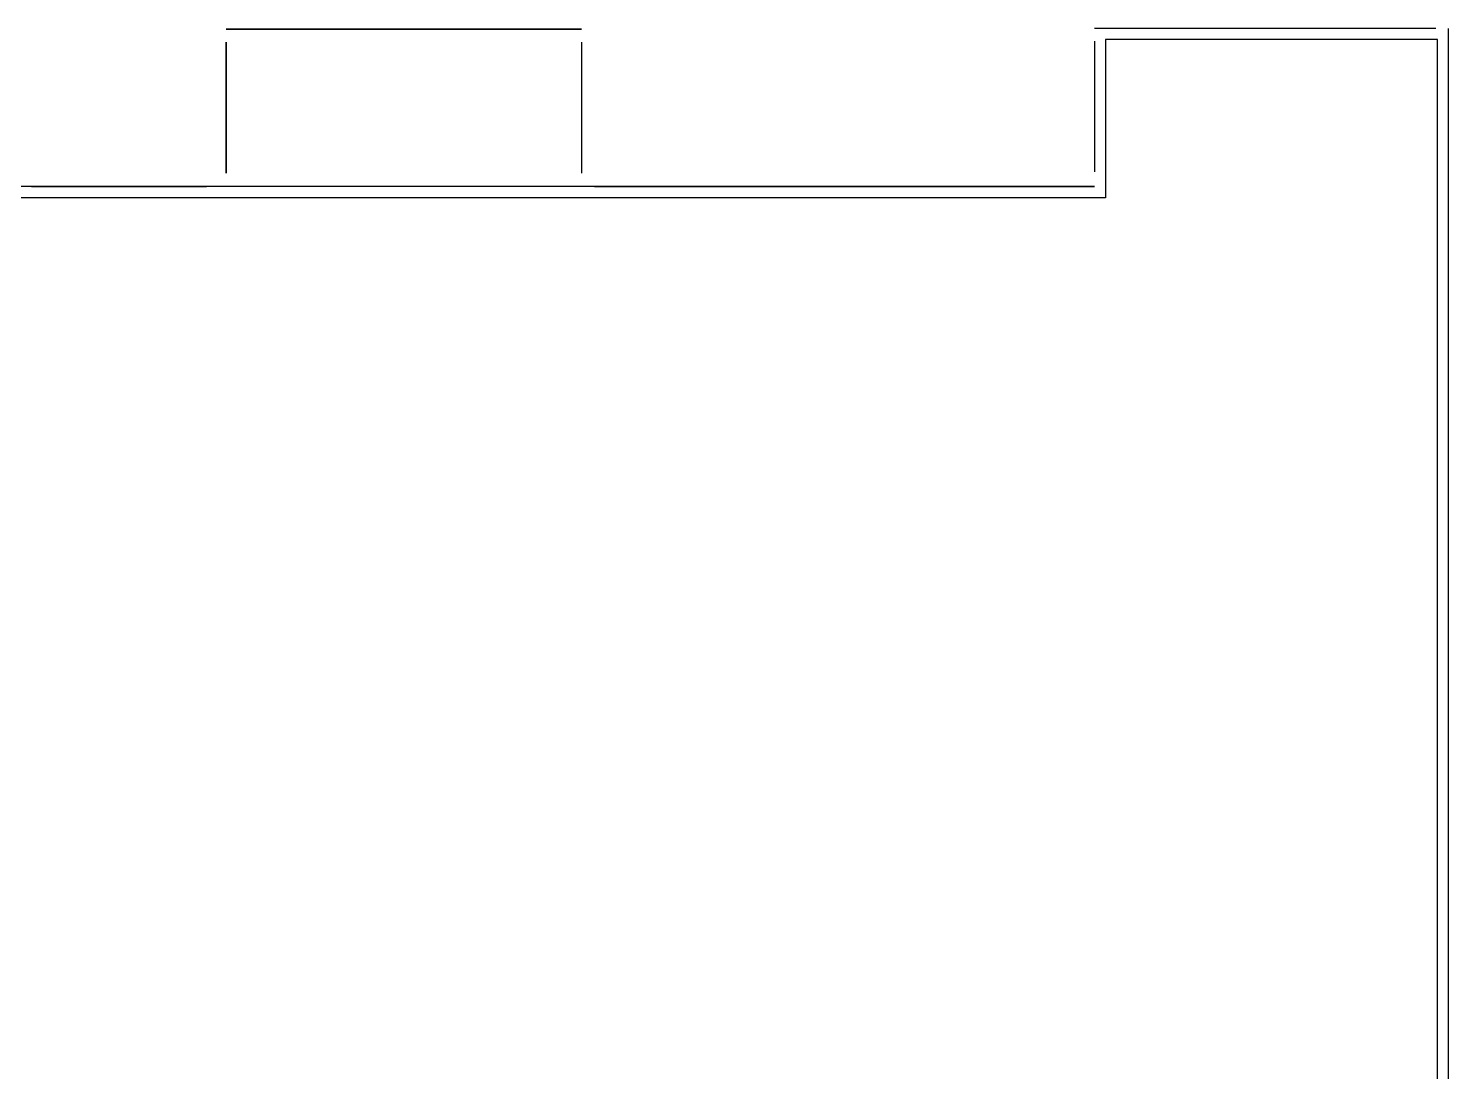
# Model space of a CAD drawing. Header units: millimetres. Extents: x 209 to 37396, y 105 to 19896.
# Drawn here: x 23935 to 37396, y 10009 to 19896 of the extents above; entities that cross this region are included whole.
import ezdxf

# ---------------------------------------------------------------- set-up
doc = ezdxf.new("R2010")
doc.units = ezdxf.units.MM
for name, color, linetype in [('ALFEIZAR (NO PASANTE)', 7, 'Continuous'), ('ALFEIZAR (PASANTE)', 7, 'Continuous'), ('DINTEL (NO PASANTE)', 7, 'Continuous'), ('DINTEL (PASANTE)', 7, 'Continuous'), ('DURMIENTE (NO PASANTE)', 7, 'Continuous'), ('INPUT ARISTAS SUP. FORJADOS', 7, 'Continuous'), ('LÍNEA COTA DE NIVEL (NO PASANTE)', 7, 'Continuous'), ('LÍNEA COTA DE NIVEL (PASANTE)', 7, 'Continuous'), ('MONTANTES CORTOS (NO PASANTE)', 7, 'Continuous'), ('MONTANTES CORTOS (PASANTE)', 7, 'Continuous'), ('MONTANTES DE ESQUINA (NO PASANTE)', 7, 'Continuous'), ('MONTANTES DE ESQUINA (PASANTE)', 7, 'Continuous'), ('MONTANTES LARGOS (NO PASANTE)', 7, 'Continuous'), ('MONTANTES LARGOS (PASANTE)', 7, 'Continuous'), ('MONTANTES SIMPLES HUECOS (NO PASANTE)', 7, 'Continuous'), ('MONTANTES SIMPLES HUECOS (PASANTE)', 7, 'Continuous'), ('MONTANTES UNION (PASANTE)', 7, 'Continuous'), ('TESTERO (NO PASANTE)', 7, 'Continuous'), ('TESTERO (PASANTE)', 7, 'Continuous')]:
    doc.layers.add(name, color=color, linetype=linetype)
doc.layers.add('DURMIENTE (PASANTE)', color=7, linetype='Continuous', plot=False)

msp = doc.modelspace()

# ---------------------------------------------------------------- linework, layer by layer
at = {"layer": 'ALFEIZAR (NO PASANTE)', "color": 212, "true_color": 0xe300e3}
for p, q in [((28354, 19889, 4115), (26744, 19889, 4115)), ((25811, 19621, 4065), (25811, 18611, 4065)), ((31882, 18396, 4940), (29772, 18396, 4940)), ((33656, 18396, 4940), (32146, 18396, 4940))]:
    msp.add_line(p, q, dxfattribs=at)
at = {"layer": 'ALFEIZAR (PASANTE)', "color": 212, "true_color": 0xe300e3}
for p, q in [((36590, 19896, 4090), (34980, 19896, 4090)), ((36590, 19896, 14440), (34980, 19896, 14440)), ((36590, 19896, 17890), (34980, 19896, 17890)), ((24084, 18396, 4090), (24944, 18396, 4090)), ((24984, 18396, 14440), (24124, 18396, 14440)), ((24984, 18396, 7540), (24124, 18396, 7540)), ((26157, 18396, 10990), (25297, 18396, 10990)), ((26157, 18396, 17890), (25297, 18396, 17890)), ((28532, 18396, 11840), (26422, 18396, 11840)), ((28532, 18396, 18740), (26422, 18396, 18740)), ((31882, 18396, 15290), (29772, 18396, 15290)), ((31882, 18396, 11840), (29772, 18396, 11840)), ((31882, 18396, 8390), (29772, 18396, 8390)), ((31882, 18396, 18740), (29772, 18396, 18740)), ((33656, 18396, 15290), (32146, 18396, 15290)), ((33656, 18396, 11840), (32146, 18396, 11840)), ((33656, 18396, 8390), (32146, 18396, 8390)), ((33656, 18396, 18740), (32146, 18396, 18740)), ((37396, 11517, 15290), (37396, 12877, 15290)), ((37396, 11517, 11840), (37396, 12877, 11840)), ((37396, 11517, 18740), (37396, 12877, 18740)), ((37396, 11517, 8390), (37396, 12877, 8390)), ((37396, 11517, 4940), (37396, 12877, 4940))]:
    msp.add_line(p, q, dxfattribs=at)
at = {"layer": 'DINTEL (NO PASANTE)', "color": 181, "true_color": 0xa18eff}
for p, q in [((28354, 19889, 6525), (26744, 19889, 6525)), ((25811, 19621, 6525), (25811, 18611, 6525)), ((31882, 18396, 6475), (29772, 18396, 6475)), ((33656, 18396, 6475), (32146, 18396, 6475))]:
    msp.add_line(p, q, dxfattribs=at)
at = {"layer": 'DINTEL (PASANTE)', "color": 181, "true_color": 0xa18eff}
for p, q in [((36590, 19896, 6475), (34980, 19896, 6475)), ((36590, 19896, 16825), (34980, 19896, 16825)), ((36590, 19896, 13375), (34980, 19896, 13375)), ((36590, 19896, 9925), (34980, 19896, 9925)), ((36590, 19896, 20275), (34980, 19896, 20275)), ((34040, 19548, 16835), (34040, 18538, 16835)), ((34040, 19548, 13385), (34040, 18538, 13385)), ((34040, 19548, 9935), (34040, 18538, 9935)), ((34040, 19548, 20285), (34040, 18538, 20285)), ((24084, 18396, 6475), (24944, 18396, 6475)), ((24984, 18396, 16825), (24124, 18396, 16825)), ((24984, 18396, 9925), (24124, 18396, 9925)), ((26157, 18396, 13375), (25297, 18396, 13375)), ((26157, 18396, 20275), (25297, 18396, 20275)), ((28532, 18396, 16835), (26422, 18396, 16835)), ((28532, 18396, 13375), (26422, 18396, 13375)), ((28532, 18396, 9935), (26422, 18396, 9935)), ((28532, 18396, 20275), (26422, 18396, 20275)), ((31882, 18396, 16825), (29772, 18396, 16825)), ((31882, 18396, 13375), (29772, 18396, 13375)), ((31882, 18396, 9925), (29772, 18396, 9925)), ((31882, 18396, 20275), (29772, 18396, 20275)), ((33656, 18396, 16825), (32146, 18396, 16825)), ((33656, 18396, 13375), (32146, 18396, 13375)), ((33656, 18396, 9925), (32146, 18396, 9925)), ((33656, 18396, 20275), (32146, 18396, 20275)), ((37396, 11517, 16825), (37396, 12877, 16825)), ((37396, 11517, 13375), (37396, 12877, 13375)), ((37396, 11517, 20275), (37396, 12877, 20275)), ((37396, 11517, 9925), (37396, 12877, 9925)), ((37396, 11517, 6475), (37396, 12877, 6475))]:
    msp.add_line(p, q, dxfattribs=at)
at = {"layer": 'DURMIENTE (NO PASANTE)', "color": 1, "true_color": 0xff0000}
for p, q in [((29178, 19889, 3900), (25811, 19889, 3900)), ((25811, 19764, 3900), (25811, 18524, 3900)), ((29178, 19764, 3900), (29178, 18524, 3900)), ((34040, 18396, 3850), (29300, 18396, 3850))]:
    msp.add_line(p, q, dxfattribs=at)
at = {"layer": 'DURMIENTE (PASANTE)', "color": 1, "true_color": 0xff0000}
for p, q in [((37276, 19896, 3850), (34040, 19896, 3850)), ((37276, 19896, 14350), (34040, 19896, 14350)), ((37276, 19896, 10900), (34040, 19896, 10900)), ((37276, 19896, 7450), (34040, 19896, 7450)), ((37276, 19896, 17800), (34040, 19896, 17800)), ((37396, 15069, 14350), (37396, 19896, 14350)), ((37396, 15069, 17800), (37396, 19896, 17800)), ((37396, 15069, 10900), (37396, 19896, 10900)), ((37396, 15069, 7450), (37396, 19896, 7450)), ((37396, 15069, 3850), (37396, 19896, 3850)), ((34040, 19776, 3850), (34040, 18538, 3850)), ((34040, 19776, 14350), (34040, 18538, 14350)), ((34040, 19776, 10900), (34040, 18538, 10900)), ((34040, 19776, 7450), (34040, 18538, 7450)), ((34040, 19776, 17800), (34040, 18538, 17800)), ((28875, 18396, 14350), (23965, 18396, 14350)), ((28875, 18396, 10900), (23965, 18396, 10900)), ((28875, 18396, 7450), (23965, 18396, 7450)), ((28875, 18396, 17800), (23965, 18396, 17800)), ((23965, 18396, 3850), (25624, 18396, 3850)), ((34040, 18396, 14350), (28975, 18396, 14350)), ((34040, 18396, 10900), (28975, 18396, 10900)), ((34040, 18396, 7450), (28975, 18396, 7450)), ((34040, 18396, 17800), (28975, 18396, 17800)), ((37396, 10059, 14350), (37396, 14969, 14350)), ((37396, 10059, 10900), (37396, 14969, 10900)), ((37396, 10059, 17800), (37396, 14969, 17800)), ((37396, 10059, 7450), (37396, 14969, 7450)), ((37396, 10059, 3850), (37396, 14969, 3850))]:
    msp.add_line(p, q, dxfattribs=at)
at = {"layer": 'INPUT ARISTAS SUP. FORJADOS', "color": 200, "true_color": 0xae00ff}
for points in [[(3355, 210), (3355, 1709), (11666, 1709), (11781, 1709), (14530, 1709), (18031, 1709), (25744, 1709), (25858, 1709), (34145, 1709), (34145, 210), (37291, 210), (37291, 19791), (34145, 19791), (34145, 18291), (25744, 18291), (17891, 18291), (17891, 19791), (7274, 19791), (7274, 18291), (3584, 18291), (3584, 19791), (209, 19791), (209, 210)], [(3355, 210), (3355, 1709), (34145, 1709), (34145, 210), (37291, 210), (37291, 19791), (34145, 19791), (34145, 18291), (17891, 18291), (17891, 19791), (7274, 19791), (7274, 18291), (3584, 18291), (3584, 19791), (209, 19791), (209, 210)], [(3355, 210), (3355, 1709), (34145, 1709), (34145, 210), (37291, 210), (37291, 19791), (34145, 19791), (34145, 18291), (17891, 18291), (17891, 19791), (7274, 19791), (7274, 18291), (3584, 18291), (3584, 19791), (209, 19791), (209, 210)], [(3355, 210), (3355, 1709), (34145, 1709), (34145, 210), (37291, 210), (37291, 19791), (34145, 19791), (34145, 18291), (17891, 18291), (17891, 19791), (7274, 19791), (7274, 18291), (3584, 18291), (3584, 19791), (209, 19791), (209, 210)], [(3355, 210), (3355, 1709), (34145, 1709), (34145, 210), (37291, 210), (37291, 19791), (34145, 19791), (34145, 18291), (17891, 18291), (17891, 19791), (7274, 19791), (7274, 18291), (3584, 18291), (3584, 19791), (209, 19791), (209, 210)], [(3355, 209), (3355, 1709), (11666, 1709), (11781, 1709), (14530, 1709), (18031, 1709), (25744, 1709), (25858, 1709), (34145, 1709), (34145, 209), (37291, 209), (37291, 19791), (34145, 19791), (34145, 18291), (25744, 18291), (17891, 18291), (17891, 19791), (7274, 19791), (7274, 18291), (3584, 18291), (3584, 19791), (209, 19791), (209, 209)]]:
    msp.add_lwpolyline(points, close=True, dxfattribs=at)
at = {"layer": 'LÍNEA COTA DE NIVEL (NO PASANTE)', "color": 120, "true_color": 0x00ffcc}
for p, q in [((25811, 19889, 5150), (29178, 19889, 5150)), ((25811, 18524, 5150), (25811, 19764, 5150)), ((29178, 19764, 5150), (29178, 18524, 5150)), ((29300, 18396, 5150), (34040, 18396, 5150))]:
    msp.add_line(p, q, dxfattribs=at)
at = {"layer": 'LÍNEA COTA DE NIVEL (PASANTE)', "color": 120, "true_color": 0x00ffcc}
for p, q in [((37276, 19896, 18920), (34040, 19896, 18920)), ((37276, 19896, 15470), (34040, 19896, 15470)), ((37276, 19896, 12020), (34040, 19896, 12020)), ((37276, 19896, 8570), (34040, 19896, 8570)), ((37276, 19896, 5150), (34040, 19896, 5150)), ((37396, 105, 18920), (37396, 19896, 18920)), ((37396, 105, 15470), (37396, 19896, 15470)), ((37396, 105, 12020), (37396, 19896, 12020)), ((37396, 105, 8570), (37396, 19896, 8570)), ((37396, 105, 5150), (37396, 19896, 5150)), ((34040, 19776, 18920), (34040, 18538, 18920)), ((34040, 19776, 15470), (34040, 18538, 15470)), ((34040, 19776, 12020), (34040, 18538, 12020)), ((34040, 19776, 8570), (34040, 18538, 8570)), ((34040, 19776, 5150), (34040, 18538, 5150)), ((34040, 18396, 18920), (17996, 18396, 18920)), ((34040, 18396, 15470), (17996, 18396, 15470)), ((34040, 18396, 12020), (17996, 18396, 12020)), ((34040, 18396, 8570), (17996, 18396, 8570)), ((25624, 18396, 5150), (17996, 18396, 5150)), ((34040, 18396, 5150), (29300, 18396, 5150))]:
    msp.add_line(p, q, dxfattribs=at)
at = {"layer": 'MONTANTES CORTOS (NO PASANTE)', "color": 180, "true_color": 0x3a00ff}
for p, q in [((26962, 19889, 3900), (26962, 19889, 4115)), ((26962, 19889, 6525), (26962, 19889, 6945)), ((27591, 19889, 3900), (27591, 19889, 4115)), ((27591, 19889, 6525), (27591, 19889, 6945)), ((28218, 19889, 3900), (28218, 19889, 4115)), ((25811, 19202, 6525), (25811, 19202, 6945)), ((25811, 18783, 6525), (25811, 18783, 6945)), ((30182, 18396, 6475), (30182, 18396, 6895)), ((30809, 18396, 3850), (30809, 18396, 4940)), ((30809, 18396, 6475), (30809, 18396, 6895)), ((31436, 18396, 3850), (31436, 18396, 4940)), ((31436, 18396, 6475), (31436, 18396, 6895)), ((32690, 18396, 6475), (32690, 18396, 6895)), ((32690, 18396, 3850), (32690, 18396, 4940)), ((33173, 18396, 3850), (33173, 18396, 4940)), ((33173, 18396, 6475), (33173, 18396, 6895))]:
    msp.add_line(p, q, dxfattribs=at)
at = {"layer": 'MONTANTES CORTOS (PASANTE)', "color": 180, "true_color": 0x3a00ff}
for p, q in [((35200, 19896, 6475), (35200, 19896, 7325)), ((35200, 19896, 3850), (35200, 19896, 4090)), ((35200, 19896, 16825), (35200, 19896, 17675)), ((35200, 19896, 13375), (35200, 19896, 14225)), ((35200, 19896, 9925), (35200, 19896, 10775)), ((35200, 19896, 20275), (35200, 19896, 21045)), ((35827, 19896, 6475), (35827, 19896, 7325)), ((35827, 19896, 3850), (35827, 19896, 4090)), ((35827, 19896, 16825), (35827, 19896, 17675)), ((35827, 19896, 13375), (35827, 19896, 14225)), ((35827, 19896, 9925), (35827, 19896, 10775)), ((35827, 19896, 20275), (35827, 19896, 21045)), ((36454, 19896, 6475), (36454, 19896, 7325)), ((36454, 19896, 3850), (36454, 19896, 4090)), ((36454, 19896, 16825), (36454, 19896, 17675)), ((36454, 19896, 13375), (36454, 19896, 14225)), ((36454, 19896, 9925), (36454, 19896, 10775)), ((36454, 19896, 20275), (36454, 19896, 21045)), ((34040, 19043, 16825), (34040, 19043, 17675)), ((34040, 19043, 13375), (34040, 19043, 14225)), ((34040, 19043, 9925), (34040, 19043, 10775)), ((34040, 19043, 20275), (34040, 19043, 21045)), ((24531, 18396, 6475), (24531, 18396, 7325)), ((24531, 18396, 3850), (24531, 18396, 4090)), ((24554, 18396, 16825), (24554, 18396, 17675)), ((24554, 18396, 9925), (24554, 18396, 10775)), ((25801, 18396, 13375), (25801, 18396, 14225)), ((25801, 18396, 20275), (25801, 18396, 21045)), ((26694, 18396, 16825), (26694, 18396, 17675)), ((26694, 18396, 13375), (26694, 18396, 14225)), ((26694, 18396, 10900), (26694, 18396, 11840)), ((26694, 18396, 9925), (26694, 18396, 10775)), ((26694, 18396, 20275), (26694, 18396, 21045)), ((26694, 18396, 17800), (26694, 18396, 18740)), ((27055, 18396, 16825), (27055, 18396, 17675)), ((27055, 18396, 13375), (27055, 18396, 14225)), ((27055, 18396, 10900), (27055, 18396, 11840)), ((27055, 18396, 9925), (27055, 18396, 10775)), ((27055, 18396, 20275), (27055, 18396, 21045)), ((27055, 18396, 17800), (27055, 18396, 18740)), ((27680, 18396, 16825), (27680, 18396, 17675)), ((27680, 18396, 13375), (27680, 18396, 14225)), ((27680, 18396, 10900), (27680, 18396, 11840)), ((27680, 18396, 9925), (27680, 18396, 10775)), ((27680, 18396, 20275), (27680, 18396, 21045)), ((27680, 18396, 17800), (27680, 18396, 18740)), ((28304, 18396, 16825), (28304, 18396, 17675)), ((28304, 18396, 13375), (28304, 18396, 14225)), ((28304, 18396, 10900), (28304, 18396, 11840)), ((28304, 18396, 9925), (28304, 18396, 10775)), ((28304, 18396, 20275), (28304, 18396, 21045)), ((28304, 18396, 17800), (28304, 18396, 18740)), ((30182, 18396, 16825), (30182, 18396, 17675)), ((30182, 18396, 14350), (30182, 18396, 15290)), ((30182, 18396, 13375), (30182, 18396, 14225)), ((30182, 18396, 10900), (30182, 18396, 11840)), ((30182, 18396, 9925), (30182, 18396, 10775)), ((30182, 18396, 7450), (30182, 18396, 8390)), ((30182, 18396, 20275), (30182, 18396, 21045)), ((30182, 18396, 17800), (30182, 18396, 18740)), ((30809, 18396, 16825), (30809, 18396, 17675)), ((30809, 18396, 14350), (30809, 18396, 15290)), ((30809, 18396, 13375), (30809, 18396, 14225)), ((30809, 18396, 10900), (30809, 18396, 11840)), ((30809, 18396, 9925), (30809, 18396, 10775)), ((30809, 18396, 7450), (30809, 18396, 8390)), ((30809, 18396, 20275), (30809, 18396, 21045)), ((30809, 18396, 17800), (30809, 18396, 18740)), ((31436, 18396, 16825), (31436, 18396, 17675)), ((31436, 18396, 14350), (31436, 18396, 15290)), ((31436, 18396, 13375), (31436, 18396, 14225)), ((31436, 18396, 10900), (31436, 18396, 11840)), ((31436, 18396, 9925), (31436, 18396, 10775)), ((31436, 18396, 7450), (31436, 18396, 8390)), ((31436, 18396, 20275), (31436, 18396, 21045)), ((31436, 18396, 17800), (31436, 18396, 18740)), ((32690, 18396, 16825), (32690, 18396, 17675)), ((32690, 18396, 14350), (32690, 18396, 15290)), ((32690, 18396, 13375), (32690, 18396, 14225)), ((32690, 18396, 10900), (32690, 18396, 11840)), ((32690, 18396, 9925), (32690, 18396, 10775)), ((32690, 18396, 7450), (32690, 18396, 8390)), ((32690, 18396, 20275), (32690, 18396, 21045)), ((32690, 18396, 17800), (32690, 18396, 18740)), ((33173, 18396, 16825), (33173, 18396, 17675)), ((33173, 18396, 14350), (33173, 18396, 15290)), ((33173, 18396, 13375), (33173, 18396, 14225)), ((33173, 18396, 10900), (33173, 18396, 11840)), ((33173, 18396, 9925), (33173, 18396, 10775)), ((33173, 18396, 7450), (33173, 18396, 8390)), ((33173, 18396, 20275), (33173, 18396, 21045)), ((33173, 18396, 17800), (33173, 18396, 18740)), ((37396, 12508, 16825), (37396, 12508, 17675)), ((37396, 12508, 14350), (37396, 12508, 15290)), ((37396, 12508, 13375), (37396, 12508, 14225)), ((37396, 12508, 10900), (37396, 12508, 11840)), ((37396, 12508, 20275), (37396, 12508, 21045)), ((37396, 12508, 17800), (37396, 12508, 18740)), ((37396, 12508, 9925), (37396, 12508, 10775)), ((37396, 12508, 7450), (37396, 12508, 8390)), ((37396, 12508, 6475), (37396, 12508, 7325)), ((37396, 12508, 3850), (37396, 12508, 4940)), ((37396, 12013, 16825), (37396, 12013, 17675)), ((37396, 12013, 14350), (37396, 12013, 15290)), ((37396, 12013, 13375), (37396, 12013, 14225)), ((37396, 12013, 10900), (37396, 12013, 11840)), ((37396, 12013, 20275), (37396, 12013, 21045)), ((37396, 12013, 17800), (37396, 12013, 18740)), ((37396, 12013, 9925), (37396, 12013, 10775)), ((37396, 12013, 7450), (37396, 12013, 8390)), ((37396, 12013, 6475), (37396, 12013, 7325)), ((37396, 12013, 3850), (37396, 12013, 4940))]:
    msp.add_line(p, q, dxfattribs=at)
at = {"layer": 'MONTANTES DE ESQUINA (NO PASANTE)', "color": 143, "true_color": 0x34b0d9}
for p, q in [((25811, 19889, 3900), (25811, 19889, 6945)), ((29178, 19889, 3900), (29178, 19889, 6945)), ((29300, 18396, 3850), (29300, 18396, 6895)), ((34040, 18396, 3850), (34040, 18396, 6895))]:
    msp.add_line(p, q, dxfattribs=at)
at = {"layer": 'MONTANTES DE ESQUINA (PASANTE)', "color": 143, "true_color": 0x34b0d9}
for p, q in [((34040, 19896, 3850), (34040, 19896, 7325)), ((34040, 19896, 14350), (34040, 19896, 17675)), ((34040, 19896, 10900), (34040, 19896, 14225)), ((34040, 19896, 7450), (34040, 19896, 10775)), ((34040, 19896, 17800), (34040, 19896, 21045)), ((37396, 19896, 14350), (37396, 19896, 17675)), ((37396, 19896, 17800), (37396, 19896, 21045)), ((37396, 19896, 10900), (37396, 19896, 14225)), ((37396, 19896, 7450), (37396, 19896, 10775)), ((37396, 19896, 3850), (37396, 19896, 7325)), ((25624, 18396, 3850), (25624, 18396, 7325)), ((34040, 18396, 14350), (34040, 18396, 17675)), ((34040, 18396, 10900), (34040, 18396, 14225)), ((34040, 18396, 7450), (34040, 18396, 10775)), ((34040, 18396, 17800), (34040, 18396, 21045))]:
    msp.add_line(p, q, dxfattribs=at)
at = {"layer": 'MONTANTES DE ESQUINA (PASANTE)', "color": 100, "true_color": 0x00ff25}
for p, q in [((37276, 19896, 3850), (37276, 19896, 7325)), ((37276, 19896, 14350), (37276, 19896, 17675)), ((37276, 19896, 10900), (37276, 19896, 14225)), ((37276, 19896, 7450), (37276, 19896, 10775)), ((37276, 19896, 17800), (37276, 19896, 21045)), ((34040, 19776, 3850), (34040, 19776, 7325)), ((34040, 19776, 14350), (34040, 19776, 17675)), ((34040, 19776, 10900), (34040, 19776, 14225)), ((34040, 19776, 7450), (34040, 19776, 10775)), ((34040, 19776, 17800), (34040, 19776, 21045)), ((34040, 18538, 3850), (34040, 18538, 7325)), ((34040, 18538, 14350), (34040, 18538, 17675)), ((34040, 18538, 10900), (34040, 18538, 14225)), ((34040, 18538, 7450), (34040, 18538, 10775)), ((34040, 18538, 17800), (34040, 18538, 21045))]:
    msp.add_line(p, q, dxfattribs=at)
at = {"layer": 'MONTANTES LARGOS (NO PASANTE)', "color": 100, "true_color": 0x00ff25}
for p, q in [((25890, 19889, 3900), (25890, 19889, 6945)), ((26105, 19889, 3900), (26105, 19889, 6945)), ((26422, 19889, 3900), (26422, 19889, 6945)), ((25811, 19764, 3900), (25811, 19764, 6945)), ((29178, 19764, 3900), (29178, 19764, 6945)), ((25811, 18524, 3900), (25811, 18524, 6945)), ((29178, 18524, 3900), (29178, 18524, 6945)), ((33925, 18396, 3850), (33925, 18396, 6895))]:
    msp.add_line(p, q, dxfattribs=at)
at = {"layer": 'MONTANTES LARGOS (NO PASANTE)', "color": 114, "true_color": 0x00a851}
msp.add_line((29178, 19233, 3900), (29178, 19233, 6945), dxfattribs=at)
at = {"layer": 'MONTANTES LARGOS (PASANTE)', "color": 100, "true_color": 0x00ff25}
for p, q in [((34510, 19896, 3850), (34510, 19896, 7325)), ((34510, 19896, 14350), (34510, 19896, 17675)), ((34510, 19896, 10900), (34510, 19896, 14225)), ((34510, 19896, 7450), (34510, 19896, 10775)), ((34510, 19896, 17800), (34510, 19896, 21045)), ((36933, 19896, 3850), (36933, 19896, 7325)), ((36933, 19896, 14350), (36933, 19896, 17675)), ((36933, 19896, 10900), (36933, 19896, 14225)), ((36933, 19896, 7450), (36933, 19896, 10775)), ((36933, 19896, 17800), (36933, 19896, 21045)), ((34040, 19548, 3850), (34040, 19548, 7325)), ((37396, 19316, 14350), (37396, 19316, 17675)), ((37396, 19316, 17800), (37396, 19316, 21045)), ((37396, 19316, 10900), (37396, 19316, 14225)), ((37396, 19316, 7450), (37396, 19316, 10775)), ((37396, 19316, 3850), (37396, 19316, 7325)), ((34040, 19043, 3850), (34040, 19043, 7325)), ((37396, 18736, 14350), (37396, 18736, 17675)), ((37396, 18736, 17800), (37396, 18736, 21045)), ((37396, 18736, 10900), (37396, 18736, 14225)), ((37396, 18736, 7450), (37396, 18736, 10775)), ((37396, 18736, 3850), (37396, 18736, 7325)), ((24554, 18396, 10900), (24554, 18396, 14225)), ((24554, 18396, 17800), (24554, 18396, 21045)), ((25144, 18396, 3850), (25144, 18396, 7325)), ((25172, 18396, 14350), (25172, 18396, 17675)), ((25172, 18396, 10900), (25172, 18396, 14225)), ((25172, 18396, 7450), (25172, 18396, 10775)), ((25172, 18396, 17800), (25172, 18396, 21045)), ((25465, 18396, 3850), (25465, 18396, 7325)), ((25801, 18396, 14350), (25801, 18396, 17675)), ((25801, 18396, 7450), (25801, 18396, 10775)), ((29373, 18396, 14350), (29373, 18396, 17675)), ((29373, 18396, 10900), (29373, 18396, 14225)), ((29373, 18396, 7450), (29373, 18396, 10775)), ((29373, 18396, 17800), (29373, 18396, 21045)), ((33925, 18396, 14350), (33925, 18396, 17675)), ((33925, 18396, 10900), (33925, 18396, 14225)), ((33925, 18396, 7450), (33925, 18396, 10775)), ((33925, 18396, 17800), (33925, 18396, 21045)), ((37396, 18109, 14350), (37396, 18109, 17675)), ((37396, 18109, 17800), (37396, 18109, 21045)), ((37396, 18109, 10900), (37396, 18109, 14225)), ((37396, 18109, 7450), (37396, 18109, 10775)), ((37396, 18109, 3850), (37396, 18109, 7325)), ((37396, 17482, 14350), (37396, 17482, 17675)), ((37396, 17482, 17800), (37396, 17482, 21045)), ((37396, 17482, 10900), (37396, 17482, 14225)), ((37396, 17482, 7450), (37396, 17482, 10775)), ((37396, 17482, 3850), (37396, 17482, 7325)), ((37396, 16855, 14350), (37396, 16855, 17675)), ((37396, 16855, 17800), (37396, 16855, 21045)), ((37396, 16855, 10900), (37396, 16855, 14225)), ((37396, 16855, 7450), (37396, 16855, 10775)), ((37396, 16855, 3850), (37396, 16855, 7325)), ((37396, 16228, 14350), (37396, 16228, 17675)), ((37396, 16228, 17800), (37396, 16228, 21045)), ((37396, 16228, 10900), (37396, 16228, 14225)), ((37396, 16228, 7450), (37396, 16228, 10775)), ((37396, 16228, 3850), (37396, 16228, 7325)), ((37396, 15649, 14350), (37396, 15649, 17675)), ((37396, 15649, 17800), (37396, 15649, 21045)), ((37396, 15649, 10900), (37396, 15649, 14225)), ((37396, 15649, 7450), (37396, 15649, 10775)), ((37396, 15649, 3850), (37396, 15649, 7325)), ((37396, 14366, 14350), (37396, 14366, 17675)), ((37396, 14366, 10900), (37396, 14366, 14225)), ((37396, 14366, 17800), (37396, 14366, 21045)), ((37396, 14366, 7450), (37396, 14366, 10775)), ((37396, 14366, 3850), (37396, 14366, 7325)), ((37396, 13762, 14350), (37396, 13762, 17675)), ((37396, 13762, 10900), (37396, 13762, 14225)), ((37396, 13762, 17800), (37396, 13762, 21045)), ((37396, 13762, 7450), (37396, 13762, 10775)), ((37396, 13762, 3850), (37396, 13762, 7325)), ((37396, 13320, 14350), (37396, 13320, 17675)), ((37396, 13320, 10900), (37396, 13320, 14225)), ((37396, 13320, 17800), (37396, 13320, 21045)), ((37396, 13320, 7450), (37396, 13320, 10775)), ((37396, 13320, 3850), (37396, 13320, 7325)), ((37396, 11254, 14350), (37396, 11254, 17675)), ((37396, 11254, 10900), (37396, 11254, 14225)), ((37396, 11254, 17800), (37396, 11254, 21045)), ((37396, 11254, 7450), (37396, 11254, 10775)), ((37396, 11254, 3850), (37396, 11254, 7325)), ((37396, 10657, 14350), (37396, 10657, 17675)), ((37396, 10657, 10900), (37396, 10657, 14225)), ((37396, 10657, 17800), (37396, 10657, 21045)), ((37396, 10657, 7450), (37396, 10657, 10775)), ((37396, 10657, 3850), (37396, 10657, 7325))]:
    msp.add_line(p, q, dxfattribs=at)
at = {"layer": 'MONTANTES SIMPLES HUECOS (NO PASANTE)', "color": 30, "true_color": 0xf58c14}
for p, q in [((26744, 19889, 3900), (26744, 19889, 6945)), ((28354, 19889, 3900), (28354, 19889, 6945)), ((25811, 19621, 3900), (25811, 19621, 6945)), ((25811, 18611, 3900), (25811, 18611, 6945)), ((29772, 18396, 3850), (29772, 18396, 6895)), ((31882, 18396, 3850), (31882, 18396, 6895)), ((32146, 18396, 3850), (32146, 18396, 6895)), ((33656, 18396, 3850), (33656, 18396, 6895))]:
    msp.add_line(p, q, dxfattribs=at)
at = {"layer": 'MONTANTES SIMPLES HUECOS (PASANTE)', "color": 30, "true_color": 0xf58c14}
for p, q in [((34980, 19896, 3850), (34980, 19896, 7325)), ((34980, 19896, 14350), (34980, 19896, 17675)), ((34980, 19896, 10900), (34980, 19896, 14225)), ((34980, 19896, 7450), (34980, 19896, 10775)), ((34980, 19896, 17800), (34980, 19896, 21045)), ((36590, 19896, 3850), (36590, 19896, 7325)), ((36590, 19896, 14350), (36590, 19896, 17675)), ((36590, 19896, 10900), (36590, 19896, 14225)), ((36590, 19896, 7450), (36590, 19896, 10775)), ((36590, 19896, 17800), (36590, 19896, 21045)), ((34040, 19548, 14350), (34040, 19548, 17675)), ((34040, 19548, 10900), (34040, 19548, 14225)), ((34040, 19548, 7450), (34040, 19548, 10775)), ((34040, 19548, 17800), (34040, 19548, 21045)), ((24084, 18396, 3850), (24084, 18396, 7325)), ((24124, 18396, 14350), (24124, 18396, 17675)), ((24124, 18396, 7450), (24124, 18396, 10775)), ((24944, 18396, 3850), (24944, 18396, 7325)), ((24984, 18396, 14350), (24984, 18396, 17675)), ((24984, 18396, 7450), (24984, 18396, 10775)), ((25297, 18396, 10900), (25297, 18396, 14225)), ((25297, 18396, 17800), (25297, 18396, 21045)), ((26157, 18396, 10900), (26157, 18396, 14225)), ((26157, 18396, 17800), (26157, 18396, 21045)), ((26422, 18396, 14350), (26422, 18396, 17675)), ((26422, 18396, 10900), (26422, 18396, 14225)), ((26422, 18396, 7450), (26422, 18396, 10775)), ((26422, 18396, 17800), (26422, 18396, 21045)), ((28532, 18396, 14350), (28532, 18396, 17675)), ((28532, 18396, 10900), (28532, 18396, 14225)), ((28532, 18396, 7450), (28532, 18396, 10775)), ((28532, 18396, 17800), (28532, 18396, 21045)), ((29772, 18396, 14350), (29772, 18396, 17675)), ((29772, 18396, 10900), (29772, 18396, 14225)), ((29772, 18396, 7450), (29772, 18396, 10775)), ((29772, 18396, 17800), (29772, 18396, 21045)), ((31882, 18396, 14350), (31882, 18396, 17675)), ((31882, 18396, 10900), (31882, 18396, 14225)), ((31882, 18396, 7450), (31882, 18396, 10775)), ((31882, 18396, 17800), (31882, 18396, 21045)), ((32146, 18396, 14350), (32146, 18396, 17675)), ((32146, 18396, 10900), (32146, 18396, 14225)), ((32146, 18396, 7450), (32146, 18396, 10775)), ((32146, 18396, 17800), (32146, 18396, 21045)), ((33656, 18396, 14350), (33656, 18396, 17675)), ((33656, 18396, 10900), (33656, 18396, 14225)), ((33656, 18396, 7450), (33656, 18396, 10775)), ((33656, 18396, 17800), (33656, 18396, 21045)), ((37396, 12877, 14350), (37396, 12877, 17675)), ((37396, 12877, 10900), (37396, 12877, 14225)), ((37396, 12877, 17800), (37396, 12877, 21045)), ((37396, 12877, 7450), (37396, 12877, 10775)), ((37396, 12877, 3850), (37396, 12877, 7325)), ((37396, 11517, 14350), (37396, 11517, 17675)), ((37396, 11517, 10900), (37396, 11517, 14225)), ((37396, 11517, 17800), (37396, 11517, 21045)), ((37396, 11517, 7450), (37396, 11517, 10775)), ((37396, 11517, 3850), (37396, 11517, 7325))]:
    msp.add_line(p, q, dxfattribs=at)
at = {"layer": 'MONTANTES UNION (PASANTE)', "color": 100, "true_color": 0x00ff25}
for p, q in [((23965, 18396, 14350), (23965, 18396, 17675)), ((23965, 18396, 10900), (23965, 18396, 14225)), ((23965, 18396, 7450), (23965, 18396, 10775)), ((23965, 18396, 17800), (23965, 18396, 21045)), ((23965, 18396, 3850), (23965, 18396, 7325)), ((28875, 18396, 14350), (28875, 18396, 17675)), ((28875, 18396, 10900), (28875, 18396, 14225)), ((28875, 18396, 7450), (28875, 18396, 10775)), ((28875, 18396, 17800), (28875, 18396, 21045)), ((28975, 18396, 14350), (28975, 18396, 17675)), ((28975, 18396, 10900), (28975, 18396, 14225)), ((28975, 18396, 7450), (28975, 18396, 10775)), ((28975, 18396, 17800), (28975, 18396, 21045)), ((37396, 15069, 14350), (37396, 15069, 17675)), ((37396, 15069, 17800), (37396, 15069, 21045)), ((37396, 15069, 10900), (37396, 15069, 14225)), ((37396, 15069, 7450), (37396, 15069, 10775)), ((37396, 15069, 3850), (37396, 15069, 7325)), ((37396, 14969, 14350), (37396, 14969, 17675)), ((37396, 14969, 10900), (37396, 14969, 14225)), ((37396, 14969, 17800), (37396, 14969, 21045)), ((37396, 14969, 7450), (37396, 14969, 10775)), ((37396, 14969, 3850), (37396, 14969, 7325)), ((37396, 10059, 14350), (37396, 10059, 17675)), ((37396, 10059, 10900), (37396, 10059, 14225)), ((37396, 10059, 17800), (37396, 10059, 21045)), ((37396, 10059, 7450), (37396, 10059, 10775)), ((37396, 10059, 3850), (37396, 10059, 7325))]:
    msp.add_line(p, q, dxfattribs=at)
at = {"layer": 'TESTERO (NO PASANTE)', "color": 2, "true_color": 0xffff00}
for p, q in [((29178, 19889, 6945), (25811, 19889, 6945)), ((25811, 19764, 6945), (25811, 18524, 6945)), ((29178, 19764, 6945), (29178, 18524, 6945)), ((34040, 18396, 6895), (29300, 18396, 6895))]:
    msp.add_line(p, q, dxfattribs=at)
at = {"layer": 'TESTERO (PASANTE)', "color": 2, "true_color": 0xffff00}
for p, q in [((37276, 19896, 7325), (34040, 19896, 7325)), ((37276, 19896, 17675), (34040, 19896, 17675)), ((37276, 19896, 14225), (34040, 19896, 14225)), ((37276, 19896, 10775), (34040, 19896, 10775)), ((37276, 19896, 21045), (34040, 19896, 21045)), ((37396, 15069, 17675), (37396, 19896, 17675)), ((37396, 15069, 21045), (37396, 19896, 21045)), ((37396, 15069, 14225), (37396, 19896, 14225)), ((37396, 15069, 10775), (37396, 19896, 10775)), ((37396, 15069, 7325), (37396, 19896, 7325)), ((34040, 19776, 7325), (34040, 18538, 7325)), ((34040, 19776, 17675), (34040, 18538, 17675)), ((34040, 19776, 14225), (34040, 18538, 14225)), ((34040, 19776, 10775), (34040, 18538, 10775)), ((34040, 19776, 21045), (34040, 18538, 21045)), ((28875, 18396, 17675), (23965, 18396, 17675)), ((28875, 18396, 14225), (23965, 18396, 14225)), ((28875, 18396, 10775), (23965, 18396, 10775)), ((28875, 18396, 21045), (23965, 18396, 21045)), ((23965, 18396, 7325), (25624, 18396, 7325)), ((34040, 18396, 17675), (28975, 18396, 17675)), ((34040, 18396, 14225), (28975, 18396, 14225)), ((34040, 18396, 10775), (28975, 18396, 10775)), ((34040, 18396, 21045), (28975, 18396, 21045)), ((37396, 10059, 17675), (37396, 14969, 17675)), ((37396, 10059, 14225), (37396, 14969, 14225)), ((37396, 10059, 21045), (37396, 14969, 21045)), ((37396, 10059, 10775), (37396, 14969, 10775)), ((37396, 10059, 7325), (37396, 14969, 7325))]:
    msp.add_line(p, q, dxfattribs=at)

doc.saveas('drawing.dxf')
